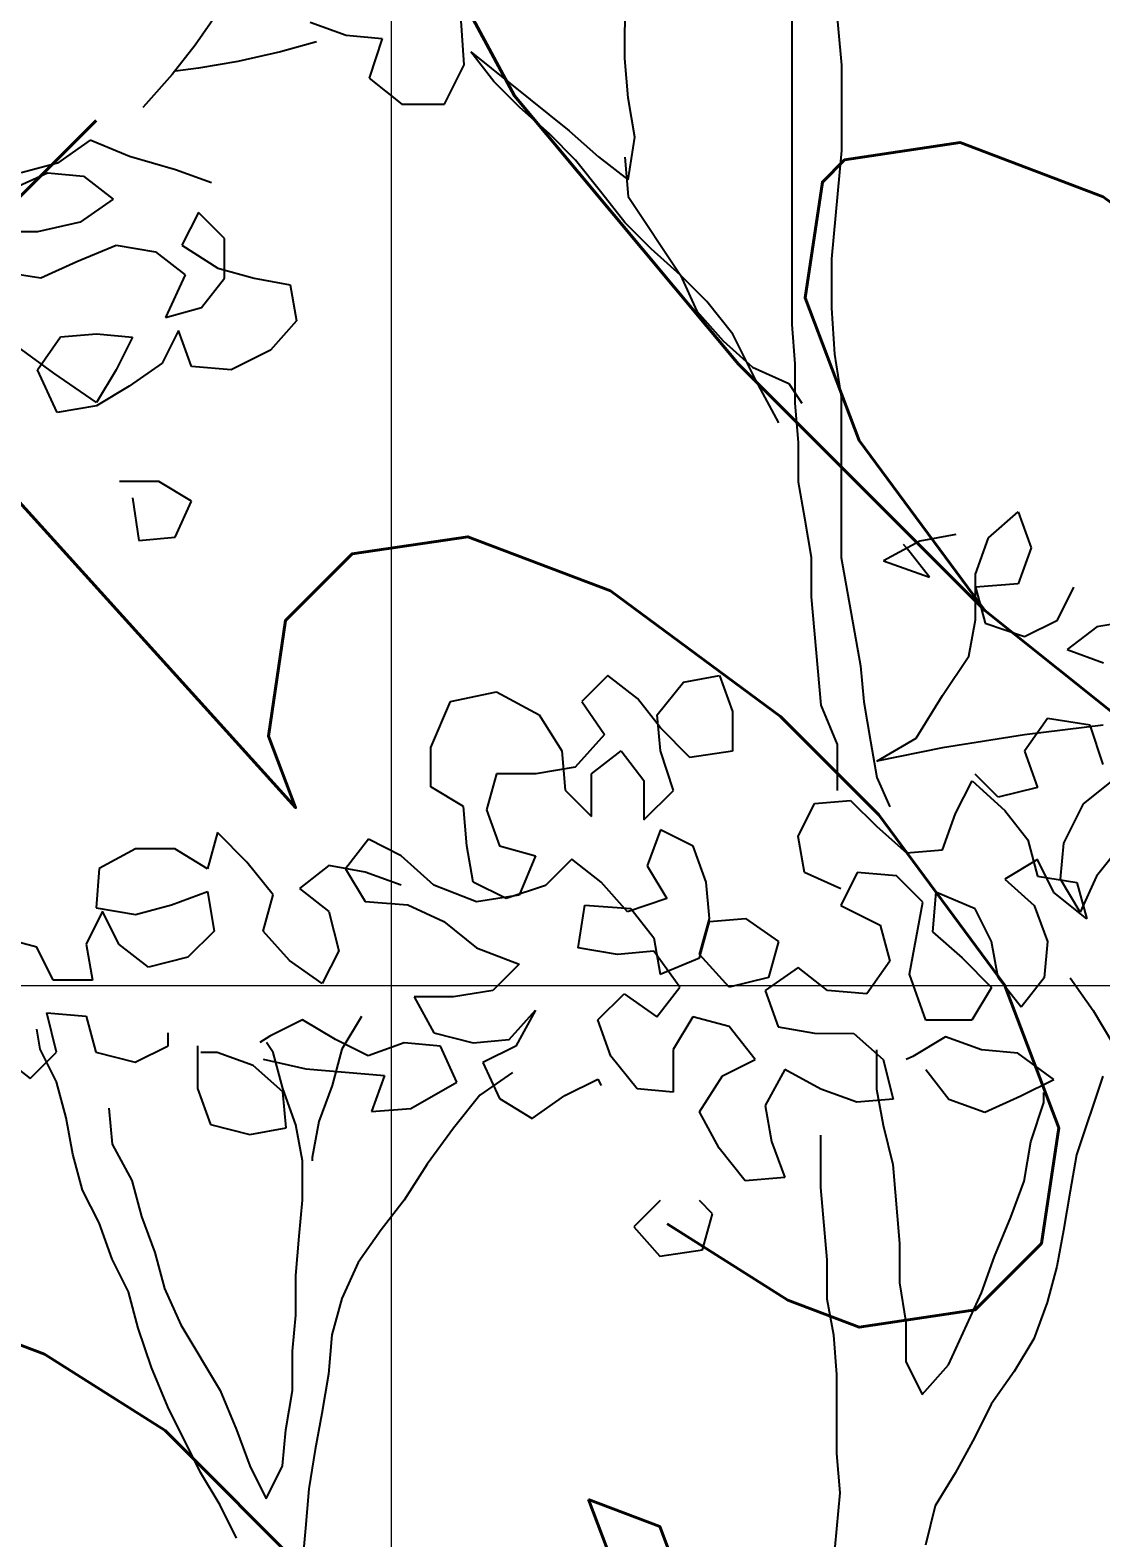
# Model space of a CAD drawing. Header units: millimetres. Extents: x 684983 to 685377, y 990360 to 990509.
# Drawn here: x 685051.816 to 685052.402, y 990443.736 to 990444.561 of the extents above; entities that cross this region are included whole.
import ezdxf

# ---------------------------------------------------------------- set-up
doc = ezdxf.new("R2010")
doc.units = ezdxf.units.MM
doc.layers.add('grid', color=8, linetype='Continuous', lineweight=9)
doc.layers.add('GRID LEVELS', color=7, linetype='Continuous', lineweight=13)
doc.layers.add('JACK  FRUIT TREE', color=7, linetype='Continuous')
doc.styles.get("Standard").update_dxf_attribs({"font": 'RomanS'})

# ---------------------------------------------------------------- blocks, each defined once
blk = doc.blocks.new('JT')
for p, q in [((-0.10332, 1.57893, 157.72663), (-0.10329, 1.61123, 157.72663)), ((-0.04239, 1.48196, 157.72663), (-0.04228, 1.6016, 157.72663)), ((-0.02673, 1.60279, 157.72663), (-0.02436, 1.57646, 157.72663)), ((-0.25167, 1.59581, 157.72663), (-0.26005, 1.58386, 157.72663)), ((-0.26005, 1.58386, 157.72663), (-0.26844, 1.5731, 157.72663)), ((-0.21578, 1.58501, 157.72663), (-0.22895, 1.58143, 157.72663)), ((-0.2445, 1.57786, 157.72663), (-0.25886, 1.57548, 157.72663)), ((-0.22895, 1.58143, 157.72663), (-0.2445, 1.57786, 157.72663)), ((-0.15119, 1.5706, 157.72663), (-0.15955, 1.58137, 157.72663)), ((-0.15955, 1.58137, 157.72663), (-0.12369, 1.55262, 157.72663)), ((-0.10214, 1.56457, 157.72663), (-0.10332, 1.57893, 157.72663)), ((-0.26844, 1.5731, 157.72663), (-0.27802, 1.56234, 157.72663)), ((-0.25886, 1.57548, 157.72663), (-0.26724, 1.57429, 157.72663)), ((-0.02436, 1.57646, 157.72663), (-0.02439, 1.54535, 157.72663)), ((-0.14163, 1.56102, 157.72663), (-0.15119, 1.5706, 157.72663)), ((-0.27802, 1.56234, 157.72663), (-0.27922, 1.56114, 157.72663)), ((-0.09976, 1.55021, 157.72663), (-0.10214, 1.56457, 157.72663)), ((-0.13087, 1.55143, 157.72663), (-0.14163, 1.56102, 157.72663)), ((-0.1213, 1.54185, 157.72663), (-0.13087, 1.55143, 157.72663)), ((-0.12369, 1.55262, 157.72663), (-0.11293, 1.54304, 157.72663)), ((-0.10217, 1.53466, 157.72663), (-0.09976, 1.55021, 157.72663)), ((-0.02439, 1.54535, 157.72663), (-0.02801, 1.50587, 157.72663)), ((-0.11174, 1.52988, 157.72663), (-0.1213, 1.54185, 157.72663)), ((-0.11293, 1.54304, 157.72663), (-0.10217, 1.53466, 157.72663)), ((-0.10335, 1.54303, 157.72663), (-0.10217, 1.52867, 157.72663)), ((-0.10338, 1.5191, 157.72663), (-0.11174, 1.52988, 157.72663)), ((-0.10217, 1.52867, 157.72663), (-0.08305, 1.49994, 157.72663)), ((-0.09381, 1.50952, 157.72663), (-0.10338, 1.5191, 157.72663)), ((-0.08305, 1.49994, 157.72663), (-0.09381, 1.50952, 157.72663)), ((-0.02801, 1.50587, 157.72663), (-0.02803, 1.48793, 157.72663)), ((-0.07349, 1.49036, 157.72663), (-0.08305, 1.49994, 157.72663)), ((-0.08305, 1.49994, 157.72663), (-0.07708, 1.48678, 157.72663)), ((-0.06393, 1.47839, 157.72663), (-0.07349, 1.49036, 157.72663)), ((-0.07708, 1.48678, 157.72663), (-0.06752, 1.476, 157.72663)), ((-0.02803, 1.48793, 157.72663), (-0.02685, 1.47118, 157.72663)), ((-0.04121, 1.4676, 157.72663), (-0.04239, 1.48196, 157.72663)), ((-0.06752, 1.476, 157.72663), (-0.05676, 1.46642, 157.72663)), ((-0.05557, 1.46163, 157.72663), (-0.06393, 1.47839, 157.72663)), ((-0.02685, 1.47118, 157.72663), (-0.02447, 1.45562, 157.72663)), ((-0.05676, 1.46642, 157.72663), (-0.04361, 1.46042, 157.72663)), ((-0.04122, 1.45324, 157.72663), (-0.04121, 1.4676, 157.72663)), ((-0.04721, 1.44607, 157.72663), (-0.05557, 1.46163, 157.72663)), ((-0.04361, 1.46042, 157.72663), (-0.03883, 1.45324, 157.72663)), ((-0.04004, 1.43888, 157.72663), (-0.04122, 1.45324, 157.72663)), ((-0.02447, 1.45562, 157.72663), (-0.02452, 1.39699, 157.72663)), ((-0.04005, 1.42453, 157.72663), (-0.04004, 1.43888, 157.72663)), ((-0.03767, 1.41136, 157.72663), (-0.04005, 1.42453, 157.72663)), ((-0.03529, 1.397, 157.72663), (-0.03767, 1.41136, 157.72663)), ((-0.0353, 1.38265, 157.72663), (-0.03529, 1.397, 157.72663)), ((-0.02452, 1.39699, 157.72663), (-0.01738, 1.3575, 157.72663)), ((-0.03175, 1.34316, 157.72663), (-0.0353, 1.38265, 157.72663)), ((-0.01738, 1.3575, 157.72663), (-0.0162, 1.34434, 157.72663)), ((-0.02578, 1.3288, 157.72663), (-0.03175, 1.34316, 157.72663)), ((-0.0162, 1.34434, 157.72663), (-0.01382, 1.32998, 157.72663)), ((-0.0258, 1.31205, 157.72663), (-0.02578, 1.3288, 157.72663)), ((-0.01382, 1.32998, 157.72663), (-0.01143, 1.31682, 157.72663)), ((-0.01143, 1.31682, 157.72663), (-0.00666, 1.30605, 157.72663)), ((-0.31662, 1.21779, 157.72663), (-0.31781, 1.22497, 157.72663)), ((-0.31065, 1.20582, 157.72663), (-0.31662, 1.21779, 157.72663)), ((-0.23167, 1.21652, 157.72663), (-0.23406, 1.22011, 157.72663)), ((-0.2281, 1.20335, 157.72663), (-0.23167, 1.21652, 157.72663)), ((-0.01153, 1.21751, 157.72663), (-0.01154, 1.20316, 157.72663)), ((-0.30707, 1.19266, 157.72663), (-0.31065, 1.20582, 157.72663)), ((-0.14434, 1.20926, 157.72663), (-0.15631, 1.2009, 157.72663)), ((0.07102, 1.20787, 157.72663), (0.06142, 1.17916, 157.72663)), ((-0.22332, 1.19019, 157.72663), (-0.2281, 1.20335, 157.72663)), ((-0.15631, 1.2009, 157.72663), (-0.16589, 1.18894, 157.72663)), ((-0.01154, 1.20316, 157.72663), (-0.00916, 1.18999, 157.72663)), ((0.04948, 1.19831, 157.72663), (0.04948, 1.2019, 157.72663)), ((-0.29152, 1.19623, 157.72663), (-0.29033, 1.18307, 157.72663)), ((0.04468, 1.18396, 157.72663), (0.04948, 1.19831, 157.72663)), ((-0.30469, 1.17949, 157.72663), (-0.30707, 1.19266, 157.72663)), ((-0.22094, 1.17703, 157.72663), (-0.22332, 1.19019, 157.72663)), ((-0.16589, 1.18894, 157.72663), (-0.17548, 1.17579, 157.72663)), ((-0.00916, 1.18999, 157.72663), (-0.00558, 1.17563, 157.72663)), ((-0.29033, 1.18307, 157.72663), (-0.28316, 1.1699, 157.72663)), ((-0.03191, 1.16728, 157.72663), (-0.03189, 1.18642, 157.72663)), ((0.04227, 1.16961, 157.72663), (0.04468, 1.18396, 157.72663)), ((-0.30112, 1.16633, 157.72663), (-0.30469, 1.17949, 157.72663)), ((-0.22096, 1.16267, 157.72663), (-0.22094, 1.17703, 157.72663)), ((0.06142, 1.17916, 157.72663), (0.05902, 1.166, 157.72663)), ((-0.17548, 1.17579, 157.72663), (-0.18387, 1.16263, 157.72663)), ((-0.00558, 1.17563, 157.72663), (-0.00322, 1.14691, 157.72663)), ((-0.29514, 1.15436, 157.72663), (-0.30112, 1.16633, 157.72663)), ((-0.28316, 1.1699, 157.72663), (-0.27959, 1.15674, 157.72663)), ((-0.02954, 1.14096, 157.72663), (-0.03191, 1.16728, 157.72663)), ((0.03747, 1.15645, 157.72663), (0.04227, 1.16961, 157.72663)), ((0.05902, 1.166, 157.72663), (0.05661, 1.15165, 157.72663)), ((-0.22216, 1.14951, 157.72663), (-0.22096, 1.16267, 157.72663)), ((-0.18387, 1.16263, 157.72663), (-0.19225, 1.15187, 157.72663)), ((-0.27959, 1.15674, 157.72663), (-0.27481, 1.14357, 157.72663)), ((0.03148, 1.1421, 157.72663), (0.03747, 1.15645, 157.72663)), ((-0.29037, 1.14119, 157.72663), (-0.29514, 1.15436, 157.72663)), ((-0.22337, 1.13515, 157.72663), (-0.22216, 1.14951, 157.72663)), ((-0.19225, 1.15187, 157.72663), (-0.20064, 1.13992, 157.72663)), ((0.05661, 1.15165, 157.72663), (0.05421, 1.13849, 157.72663)), ((-0.27481, 1.14357, 157.72663), (-0.27124, 1.13041, 157.72663)), ((-0.00322, 1.14691, 157.72663), (-0.00323, 1.13256, 157.72663)), ((-0.2844, 1.12922, 157.72663), (-0.29037, 1.14119, 157.72663)), ((-0.20064, 1.13992, 157.72663), (-0.20663, 1.12676, 157.72663)), ((-0.02956, 1.1266, 157.72663), (-0.02954, 1.14096, 157.72663)), ((0.02668, 1.12894, 157.72663), (0.03148, 1.1421, 157.72663)), ((0.05421, 1.13849, 157.72663), (0.05061, 1.12533, 157.72663)), ((-0.22339, 1.12079, 157.72663), (-0.22337, 1.13515, 157.72663)), ((-0.00323, 1.13256, 157.72663), (-0.00085, 1.1182, 157.72663)), ((-0.28082, 1.11606, 157.72663), (-0.2844, 1.12922, 157.72663)), ((-0.27124, 1.13041, 157.72663), (-0.26527, 1.11724, 157.72663)), ((0.01469, 1.10263, 157.72663), (0.02668, 1.12894, 157.72663)), ((-0.20663, 1.12676, 157.72663), (-0.21023, 1.1136, 157.72663)), ((-0.02717, 1.11344, 157.72663), (-0.02956, 1.1266, 157.72663)), ((0.05061, 1.12533, 157.72663), (0.04581, 1.11217, 157.72663)), ((-0.27605, 1.1017, 157.72663), (-0.28082, 1.11606, 157.72663)), ((-0.26527, 1.11724, 157.72663), (-0.25093, 1.0933, 157.72663)), ((-0.2246, 1.10763, 157.72663), (-0.22339, 1.12079, 157.72663)), ((-0.00085, 1.1182, 157.72663), (-0.00086, 1.10384, 157.72663)), ((-0.21023, 1.1136, 157.72663), (-0.21144, 1.09925, 157.72663)), ((-0.02599, 1.09908, 157.72663), (-0.02717, 1.11344, 157.72663)), ((0.04581, 1.11217, 157.72663), (0.03862, 1.10021, 157.72663)), ((-0.22461, 1.09328, 157.72663), (-0.2246, 1.10763, 157.72663)), ((-0.27008, 1.08734, 157.72663), (-0.27605, 1.1017, 157.72663)), ((-0.00086, 1.10384, 157.72663), (0.00511, 1.09187, 157.72663)), ((0.00511, 1.09187, 157.72663), (0.01469, 1.10263, 157.72663)), ((0.03862, 1.10021, 157.72663), (0.03023, 1.08826, 157.72663)), ((-0.21144, 1.09925, 157.72663), (-0.21385, 1.08489, 157.72663)), ((-0.02602, 1.07036, 157.72663), (-0.02599, 1.09908, 157.72663)), ((-0.25093, 1.0933, 157.72663), (-0.24496, 1.07894, 157.72663)), ((-0.22701, 1.07892, 157.72663), (-0.22461, 1.09328, 157.72663)), ((-0.25814, 1.0634, 157.72663), (-0.27008, 1.08734, 157.72663)), ((-0.21385, 1.08489, 157.72663), (-0.21625, 1.07173, 157.72663)), ((0.03023, 1.08826, 157.72663), (0.02424, 1.0763, 157.72663)), ((-0.24496, 1.07894, 157.72663), (-0.24019, 1.06577, 157.72663)), ((-0.22822, 1.06576, 157.72663), (-0.22701, 1.07892, 157.72663)), ((0.02424, 1.0763, 157.72663), (0.01705, 1.06314, 157.72663)), ((-0.21625, 1.07173, 157.72663), (-0.21866, 1.05738, 157.72663)), ((-0.02483, 1.056, 157.72663), (-0.02602, 1.07036, 157.72663)), ((-0.25097, 1.05142, 157.72663), (-0.25814, 1.0634, 157.72663)), ((-0.24019, 1.06577, 157.72663), (-0.23422, 1.0538, 157.72663)), ((-0.23422, 1.0538, 157.72663), (-0.22822, 1.06576, 157.72663)), ((0.01705, 1.06314, 157.72663), (0.00986, 1.05119, 157.72663)), ((-0.21866, 1.05738, 157.72663), (-0.21987, 1.04302, 157.72663)), ((-0.02725, 1.02968, 157.72663), (-0.02483, 1.056, 157.72663)), ((-0.245, 1.03945, 157.72663), (-0.25097, 1.05142, 157.72663)), ((0.00986, 1.05119, 157.72663), (0.00626, 1.03683, 157.72663)), ((-0.21987, 1.04302, 157.72663), (-0.22108, 1.02986, 157.72663))]:
    blk.add_line(p, q)
at = {"color": 3}
for p, q in [((-0.16195, 1.57659, 157.72663), (-0.16313, 1.59454, 157.72663)), ((-0.21817, 1.59219, 157.72663), (-0.20501, 1.5874, 157.72663)), ((-0.20501, 1.5874, 157.72663), (-0.19185, 1.58619, 157.72663)), ((-0.19185, 1.58619, 157.72663), (-0.19665, 1.57183, 157.72663)), ((-0.16914, 1.56224, 157.72663), (-0.16195, 1.57659, 157.72663)), ((-0.19665, 1.57183, 157.72663), (-0.1847, 1.56225, 157.72663)), ((-0.1847, 1.56225, 157.72663), (-0.16914, 1.56224, 157.72663)), ((-0.29837, 1.54919, 157.72663), (-0.31034, 1.54083, 157.72663)), ((-0.28402, 1.5432, 157.72663), (-0.29837, 1.54919, 157.72663)), ((-0.31034, 1.54083, 157.72663), (-0.32351, 1.53725, 157.72663)), ((-0.26727, 1.5384, 157.72663), (-0.28402, 1.5432, 157.72663)), ((-0.3271, 1.53127, 157.72663), (-0.31394, 1.53724, 157.72663)), ((-0.31394, 1.53724, 157.72663), (-0.30078, 1.53604, 157.72663)), ((-0.30078, 1.53604, 157.72663), (-0.29002, 1.52765, 157.72663)), ((-0.25412, 1.5336, 157.72663), (-0.26727, 1.5384, 157.72663)), ((-0.29002, 1.52765, 157.72663), (-0.30199, 1.51929, 157.72663)), ((-0.25891, 1.52284, 157.72663), (-0.26491, 1.51088, 157.72663)), ((-0.24935, 1.51326, 157.72663), (-0.25891, 1.52284, 157.72663)), ((-0.30199, 1.51929, 157.72663), (-0.31755, 1.51571, 157.72663)), ((-0.31755, 1.51571, 157.72663), (-0.3343, 1.51573, 157.72663)), ((-0.24936, 1.4989, 157.72663), (-0.24935, 1.51326, 157.72663)), ((-0.3032, 1.50493, 157.72663), (-0.28884, 1.5109, 157.72663)), ((-0.28884, 1.5109, 157.72663), (-0.27448, 1.50849, 157.72663)), ((-0.27448, 1.50849, 157.72663), (-0.26372, 1.50011, 157.72663)), ((-0.26491, 1.51088, 157.72663), (-0.25175, 1.50249, 157.72663)), ((-0.34747, 1.50377, 157.72663), (-0.31636, 1.49896, 157.72663)), ((-0.31636, 1.49896, 157.72663), (-0.3032, 1.50493, 157.72663)), ((-0.25175, 1.50249, 157.72663), (-0.23859, 1.49889, 157.72663)), ((-0.26372, 1.50011, 157.72663), (-0.27091, 1.48456, 157.72663)), ((-0.25775, 1.48814, 157.72663), (-0.24936, 1.4989, 157.72663)), ((-0.23859, 1.49889, 157.72663), (-0.22544, 1.49648, 157.72663)), ((-0.22544, 1.49648, 157.72663), (-0.22306, 1.48332, 157.72663)), ((-0.27091, 1.48456, 157.72663), (-0.25775, 1.48814, 157.72663)), ((-0.26613, 1.47977, 157.72663), (-0.27212, 1.46781, 157.72663)), ((-0.26136, 1.4666, 157.72663), (-0.26613, 1.47977, 157.72663)), ((-0.22306, 1.48332, 157.72663), (-0.23264, 1.47256, 157.72663)), ((-0.31161, 1.46426, 157.72663), (-0.32476, 1.47384, 157.72663)), ((-0.31759, 1.46546, 157.72663), (-0.30921, 1.47742, 157.72663)), ((-0.30921, 1.47742, 157.72663), (-0.29604, 1.4786, 157.72663)), ((-0.29604, 1.4786, 157.72663), (-0.28288, 1.47739, 157.72663)), ((-0.28288, 1.47739, 157.72663), (-0.28888, 1.46543, 157.72663)), ((-0.27212, 1.46781, 157.72663), (-0.2841, 1.45945, 157.72663)), ((-0.23264, 1.47256, 157.72663), (-0.247, 1.4654, 157.72663)), ((-0.31043, 1.4499, 157.72663), (-0.31759, 1.46546, 157.72663)), ((-0.29607, 1.45348, 157.72663), (-0.31161, 1.46426, 157.72663)), ((-0.28888, 1.46543, 157.72663), (-0.29607, 1.45348, 157.72663)), ((-0.247, 1.4654, 157.72663), (-0.26136, 1.4666, 157.72663)), ((-0.2841, 1.45945, 157.72663), (-0.29607, 1.45228, 157.72663)), ((-0.29607, 1.45228, 157.72663), (-0.31043, 1.4499, 157.72663)), ((-0.27336, 1.42474, 157.72663), (-0.28772, 1.42475, 157.72663)), ((-0.2614, 1.41755, 157.72663), (-0.27336, 1.42474, 157.72663)), ((-0.28294, 1.41877, 157.72663), (-0.28056, 1.40321, 157.72663)), ((-0.2674, 1.40439, 157.72663), (-0.2614, 1.41755, 157.72663)), ((0.02932, 1.40412, 157.72663), (0.0401, 1.41368, 157.72663)), ((0.0401, 1.41368, 157.72663), (0.04488, 1.40052, 157.72663)), ((-0.28056, 1.40321, 157.72663), (-0.2674, 1.40439, 157.72663)), ((0.0042, 1.40295, 157.72663), (-0.00897, 1.39578, 157.72663)), ((0.01736, 1.40533, 157.72663), (0.0042, 1.40295, 157.72663)), ((0.02453, 1.39097, 157.72663), (0.02932, 1.40412, 157.72663)), ((-0.00059, 1.40056, 157.72663), (-0.00179, 1.40176, 157.72663)), ((0.00778, 1.38979, 157.72663), (-0.00059, 1.40056, 157.72663)), ((0.04488, 1.40052, 157.72663), (0.04008, 1.38736, 157.72663)), ((-0.00897, 1.39578, 157.72663), (0.00778, 1.38979, 157.72663)), ((0.02451, 1.37422, 157.72663), (0.02453, 1.39097, 157.72663)), ((0.04008, 1.38736, 157.72663), (0.02452, 1.38618, 157.72663)), ((0.02452, 1.38618, 157.72663), (0.0281, 1.37302, 157.72663)), ((0.05442, 1.37419, 157.72663), (0.06042, 1.38615, 157.72663)), ((0.02211, 1.36106, 157.72663), (0.02451, 1.37422, 157.72663)), ((0.0281, 1.37302, 157.72663), (0.04245, 1.36822, 157.72663)), ((0.04245, 1.36822, 157.72663), (0.05442, 1.37419, 157.72663)), ((0.06878, 1.37178, 157.72663), (0.058, 1.36342, 157.72663)), ((0.08314, 1.37416, 157.72663), (0.06878, 1.37178, 157.72663)), ((0.058, 1.36342, 157.72663), (0.07116, 1.35862, 157.72663)), ((0.01252, 1.34671, 157.72663), (0.02211, 1.36106, 157.72663)), ((-0.10951, 1.354, 157.72663), (-0.11909, 1.34444, 157.72663)), ((-0.09875, 1.34561, 157.72663), (-0.10951, 1.354, 157.72663)), ((-0.08199, 1.35158, 157.72663), (-0.06883, 1.35396, 157.72663)), ((-0.06883, 1.35396, 157.72663), (-0.06406, 1.3408, 157.72663)), ((-0.16695, 1.34448, 157.72663), (-0.1502, 1.34805, 157.72663)), ((-0.1502, 1.34805, 157.72663), (-0.13465, 1.33966, 157.72663)), ((-0.09158, 1.33962, 157.72663), (-0.08199, 1.35158, 157.72663)), ((-0.17414, 1.32774, 157.72663), (-0.16695, 1.34448, 157.72663)), ((-0.11909, 1.34444, 157.72663), (-0.11073, 1.33246, 157.72663)), ((-0.09038, 1.33484, 157.72663), (-0.09875, 1.34561, 157.72663)), ((0.00294, 1.33116, 157.72663), (0.01252, 1.34671, 157.72663)), ((-0.13465, 1.33966, 157.72663), (-0.12629, 1.3265, 157.72663)), ((-0.09039, 1.32646, 157.72663), (-0.09158, 1.33962, 157.72663)), ((-0.06406, 1.3408, 157.72663), (-0.06407, 1.32644, 157.72663)), ((0.0508, 1.3383, 157.72663), (0.04241, 1.32634, 157.72663)), ((0.07114, 1.33589, 157.72663), (0.04242, 1.33232, 157.72663)), ((0.06635, 1.33589, 157.72663), (0.0508, 1.3383, 157.72663)), ((0.07113, 1.32153, 157.72663), (0.06635, 1.33589, 157.72663)), ((-0.11073, 1.33246, 157.72663), (-0.12151, 1.32051, 157.72663)), ((-0.07963, 1.32406, 157.72663), (-0.09038, 1.33484, 157.72663)), ((-0.01143, 1.3228, 157.72663), (0.00294, 1.33116, 157.72663)), ((0.04242, 1.33232, 157.72663), (0.0125, 1.32757, 157.72663)), ((-0.17416, 1.31338, 157.72663), (-0.17414, 1.32774, 157.72663)), ((-0.12629, 1.3265, 157.72663), (-0.1251, 1.31214, 157.72663)), ((-0.11553, 1.31811, 157.72663), (-0.10475, 1.32648, 157.72663)), ((-0.10475, 1.32648, 157.72663), (-0.09638, 1.3157, 157.72663)), ((-0.08562, 1.3121, 157.72663), (-0.09039, 1.32646, 157.72663)), ((-0.06407, 1.32644, 157.72663), (-0.07963, 1.32406, 157.72663)), ((0.0125, 1.32757, 157.72663), (-0.01143, 1.3228, 157.72663)), ((0.04241, 1.32634, 157.72663), (0.04719, 1.31318, 157.72663)), ((-0.12151, 1.32051, 157.72663), (-0.13587, 1.31813, 157.72663)), ((-0.15022, 1.31814, 157.72663), (-0.15382, 1.30498, 157.72663)), ((-0.13587, 1.31813, 157.72663), (-0.15022, 1.31814, 157.72663)), ((-0.11554, 1.30256, 157.72663), (-0.11553, 1.31811, 157.72663)), ((-0.09638, 1.3157, 157.72663), (-0.0964, 1.30134, 157.72663)), ((0.01727, 1.30363, 157.72663), (0.02326, 1.31559, 157.72663)), ((0.02326, 1.31559, 157.72663), (0.03522, 1.30481, 157.72663)), ((0.03283, 1.3096, 157.72663), (0.02446, 1.31798, 157.72663)), ((0.06393, 1.30718, 157.72663), (0.07591, 1.31674, 157.72663)), ((-0.1622, 1.30619, 157.72663), (-0.17416, 1.31338, 157.72663)), ((-0.1251, 1.31214, 157.72663), (-0.11554, 1.30256, 157.72663)), ((-0.0964, 1.30134, 157.72663), (-0.08562, 1.3121, 157.72663)), ((-0.03418, 1.30727, 157.72663), (-0.02101, 1.30845, 157.72663)), ((-0.02101, 1.30845, 157.72663), (-0.01145, 1.29887, 157.72663)), ((0.04719, 1.31318, 157.72663), (0.03283, 1.3096, 157.72663)), ((-0.16101, 1.29183, 157.72663), (-0.1622, 1.30619, 157.72663)), ((-0.15382, 1.30498, 157.72663), (-0.14905, 1.29182, 157.72663)), ((-0.04017, 1.29531, 157.72663), (-0.03418, 1.30727, 157.72663)), ((0.01247, 1.29047, 157.72663), (0.01727, 1.30363, 157.72663)), ((0.03522, 1.30481, 157.72663), (0.04358, 1.29404, 157.72663)), ((0.05674, 1.29283, 157.72663), (0.06393, 1.30718, 157.72663)), ((-0.09042, 1.29775, 157.72663), (-0.09522, 1.28459, 157.72663)), ((-0.07846, 1.29175, 157.72663), (-0.09042, 1.29775, 157.72663)), ((-0.01145, 1.29887, 157.72663), (-0.00069, 1.28929, 157.72663)), ((-0.25194, 1.2967, 157.72663), (-0.25554, 1.28354, 157.72663)), ((-0.24118, 1.28592, 157.72663), (-0.25194, 1.2967, 157.72663)), ((-0.19691, 1.29426, 157.72663), (-0.20529, 1.2835, 157.72663)), ((-0.18495, 1.28826, 157.72663), (-0.19691, 1.29426, 157.72663)), ((-0.03779, 1.28215, 157.72663), (-0.04017, 1.29531, 157.72663)), ((0.04358, 1.29404, 157.72663), (0.04716, 1.28087, 157.72663)), ((0.05553, 1.27967, 157.72663), (0.05674, 1.29283, 157.72663)), ((0.07828, 1.29281, 157.72663), (0.06869, 1.28085, 157.72663)), ((-0.28186, 1.29074, 157.72663), (-0.29503, 1.28358, 157.72663)), ((-0.2675, 1.29073, 157.72663), (-0.28186, 1.29074, 157.72663)), ((-0.25554, 1.28354, 157.72663), (-0.2675, 1.29073, 157.72663)), ((-0.17299, 1.27748, 157.72663), (-0.18495, 1.28826, 157.72663)), ((-0.15863, 1.27867, 157.72663), (-0.16101, 1.29183, 157.72663)), ((-0.14905, 1.29182, 157.72663), (-0.13589, 1.28822, 157.72663)), ((-0.13589, 1.28822, 157.72663), (-0.14189, 1.27387, 157.72663)), ((-0.12273, 1.28701, 157.72663), (-0.13231, 1.27745, 157.72663)), ((-0.11197, 1.27862, 157.72663), (-0.12273, 1.28701, 157.72663)), ((-0.07369, 1.27859, 157.72663), (-0.07846, 1.29175, 157.72663)), ((-0.00069, 1.28929, 157.72663), (0.01247, 1.29047, 157.72663)), ((0.04716, 1.28685, 157.72663), (0.03519, 1.27969, 157.72663)), ((0.05314, 1.27488, 157.72663), (0.04716, 1.28685, 157.72663)), ((-0.29503, 1.28358, 157.72663), (-0.29624, 1.26922, 157.72663)), ((-0.23162, 1.27395, 157.72663), (-0.24118, 1.28592, 157.72663)), ((-0.21127, 1.2847, 157.72663), (-0.22205, 1.27633, 157.72663)), ((-0.19811, 1.28229, 157.72663), (-0.21127, 1.2847, 157.72663)), ((-0.20529, 1.2835, 157.72663), (-0.19812, 1.27152, 157.72663)), ((-0.18496, 1.27749, 157.72663), (-0.19811, 1.28229, 157.72663)), ((-0.09522, 1.28459, 157.72663), (-0.08805, 1.27262, 157.72663)), ((-0.02463, 1.27615, 157.72663), (-0.03779, 1.28215, 157.72663)), ((-0.01865, 1.28213, 157.72663), (-0.02464, 1.27017, 157.72663)), ((-0.00429, 1.28092, 157.72663), (-0.01865, 1.28213, 157.72663)), ((0.00527, 1.27134, 157.72663), (-0.00429, 1.28092, 157.72663)), ((-0.22205, 1.27633, 157.72663), (-0.21129, 1.26795, 157.72663)), ((-0.15744, 1.27149, 157.72663), (-0.17299, 1.27748, 157.72663)), ((-0.14667, 1.27267, 157.72663), (-0.15863, 1.27867, 157.72663)), ((-0.13231, 1.27745, 157.72663), (-0.14667, 1.27267, 157.72663)), ((-0.10241, 1.26785, 157.72663), (-0.11197, 1.27862, 157.72663)), ((-0.0725, 1.26543, 157.72663), (-0.07369, 1.27859, 157.72663)), ((0.03519, 1.27969, 157.72663), (0.04595, 1.2701, 157.72663)), ((0.04716, 1.28087, 157.72663), (0.06151, 1.27847, 157.72663)), ((0.0627, 1.2677, 157.72663), (0.05553, 1.27967, 157.72663)), ((0.06151, 1.27847, 157.72663), (0.06509, 1.2653, 157.72663)), ((0.06869, 1.28085, 157.72663), (0.0627, 1.2677, 157.72663)), ((-0.28188, 1.26682, 157.72663), (-0.26872, 1.27039, 157.72663)), ((-0.26872, 1.27039, 157.72663), (-0.25555, 1.27517, 157.72663)), ((-0.25555, 1.27517, 157.72663), (-0.25317, 1.26081, 157.72663)), ((-0.23522, 1.26079, 157.72663), (-0.23162, 1.27395, 157.72663)), ((-0.19812, 1.27152, 157.72663), (-0.18257, 1.27031, 157.72663)), ((-0.18257, 1.27031, 157.72663), (-0.16942, 1.26432, 157.72663)), ((-0.14189, 1.27387, 157.72663), (-0.15744, 1.27149, 157.72663)), ((-0.12037, 1.2547, 157.72663), (-0.11796, 1.27025, 157.72663)), ((-0.11796, 1.27025, 157.72663), (-0.10121, 1.26904, 157.72663)), ((-0.08805, 1.27262, 157.72663), (-0.10241, 1.26785, 157.72663)), ((-0.02464, 1.27017, 157.72663), (-0.01029, 1.26298, 157.72663)), ((0.00046, 1.24502, 157.72663), (0.00527, 1.27134, 157.72663)), ((0.01006, 1.27492, 157.72663), (0.00885, 1.26057, 157.72663)), ((0.02442, 1.26893, 157.72663), (0.01006, 1.27492, 157.72663)), ((0.04595, 1.2701, 157.72663), (0.05073, 1.25694, 157.72663)), ((0.06509, 1.2653, 157.72663), (0.05314, 1.27488, 157.72663)), ((-0.29384, 1.26802, 157.72663), (-0.29984, 1.25606, 157.72663)), ((-0.29624, 1.26922, 157.72663), (-0.28188, 1.26682, 157.72663)), ((-0.28787, 1.25605, 157.72663), (-0.29384, 1.26802, 157.72663)), ((-0.21129, 1.26795, 157.72663), (-0.20771, 1.25359, 157.72663)), ((-0.10121, 1.26904, 157.72663), (-0.09285, 1.25827, 157.72663)), ((-0.0761, 1.25227, 157.72663), (-0.0725, 1.26543, 157.72663)), ((-0.0725, 1.26423, 157.72663), (-0.05934, 1.26542, 157.72663)), ((-0.05934, 1.26542, 157.72663), (-0.04738, 1.25703, 157.72663)), ((0.03039, 1.25696, 157.72663), (0.02442, 1.26893, 157.72663)), ((-0.25317, 1.26081, 157.72663), (-0.26275, 1.25124, 157.72663)), ((-0.22566, 1.25001, 157.72663), (-0.23522, 1.26079, 157.72663)), ((-0.16942, 1.26432, 157.72663), (-0.15746, 1.25474, 157.72663)), ((-0.0761, 1.25107, 157.72663), (-0.0725, 1.26423, 157.72663)), ((-0.01029, 1.26298, 157.72663), (-0.00671, 1.24981, 157.72663)), ((0.00885, 1.26057, 157.72663), (0.01961, 1.25099, 157.72663)), ((-0.31778, 1.25488, 157.72663), (-0.33094, 1.25848, 157.72663)), ((-0.31181, 1.24291, 157.72663), (-0.31778, 1.25488, 157.72663)), ((-0.29984, 1.25606, 157.72663), (-0.29746, 1.2429, 157.72663)), ((-0.27711, 1.24767, 157.72663), (-0.28787, 1.25605, 157.72663)), ((-0.20771, 1.25359, 157.72663), (-0.2137, 1.24163, 157.72663)), ((-0.15746, 1.25474, 157.72663), (-0.14191, 1.24874, 157.72663)), ((-0.10601, 1.2523, 157.72663), (-0.12037, 1.2547, 157.72663)), ((-0.09285, 1.25348, 157.72663), (-0.10601, 1.2523, 157.72663)), ((-0.09285, 1.25827, 157.72663), (-0.09047, 1.2451, 157.72663)), ((-0.08329, 1.24031, 157.72663), (-0.09285, 1.25348, 157.72663)), ((-0.04738, 1.25703, 157.72663), (-0.05098, 1.24387, 157.72663)), ((0.03277, 1.24379, 157.72663), (0.03039, 1.25696, 157.72663)), ((0.05073, 1.25694, 157.72663), (0.04952, 1.24378, 157.72663)), ((-0.26275, 1.25124, 157.72663), (-0.27711, 1.24767, 157.72663)), ((-0.2137, 1.24163, 157.72663), (-0.22566, 1.25001, 157.72663)), ((-0.14191, 1.24874, 157.72663), (-0.15149, 1.23918, 157.72663)), ((-0.09047, 1.2451, 157.72663), (-0.0761, 1.25107, 157.72663)), ((-0.06535, 1.24029, 157.72663), (-0.0761, 1.25227, 157.72663)), ((-0.00671, 1.24981, 157.72663), (-0.0151, 1.23786, 157.72663)), ((0.01961, 1.25099, 157.72663), (0.03037, 1.24021, 157.72663)), ((-0.29746, 1.2429, 157.72663), (-0.31181, 1.24291, 157.72663)), ((-0.05098, 1.24387, 157.72663), (-0.06535, 1.24029, 157.72663)), ((-0.04021, 1.24745, 157.72663), (-0.05219, 1.23909, 157.72663)), ((-0.02945, 1.23907, 157.72663), (-0.04021, 1.24745, 157.72663)), ((0.00643, 1.22826, 157.72663), (0.00046, 1.24502, 157.72663)), ((0.04113, 1.23302, 157.72663), (0.03277, 1.24379, 157.72663)), ((0.04952, 1.24378, 157.72663), (0.04113, 1.23302, 157.72663)), ((0.05909, 1.24377, 157.72663), (0.06745, 1.2318, 157.72663)), ((-0.15149, 1.23918, 157.72663), (-0.16585, 1.2368, 157.72663)), ((-0.11321, 1.22837, 157.72663), (-0.10363, 1.23794, 157.72663)), ((-0.10363, 1.23794, 157.72663), (-0.09168, 1.22955, 157.72663)), ((-0.09168, 1.22955, 157.72663), (-0.08329, 1.24031, 157.72663)), ((-0.05219, 1.23909, 157.72663), (-0.04741, 1.22592, 157.72663)), ((-0.0151, 1.23786, 157.72663), (-0.02945, 1.23907, 157.72663)), ((0.03037, 1.24021, 157.72663), (0.02318, 1.22825, 157.72663)), ((-0.16585, 1.2368, 157.72663), (-0.18021, 1.23681, 157.72663)), ((-0.18021, 1.23681, 157.72663), (-0.17304, 1.22364, 157.72663)), ((-0.14553, 1.22122, 157.72663), (-0.13594, 1.23198, 157.72663)), ((-0.13594, 1.23198, 157.72663), (-0.14313, 1.21883, 157.72663)), ((0.06745, 1.2318, 157.72663), (0.07462, 1.21983, 157.72663)), ((-0.31064, 1.21659, 157.72663), (-0.31422, 1.23095, 157.72663)), ((-0.31422, 1.23095, 157.72663), (-0.29986, 1.22974, 157.72663)), ((-0.29986, 1.22974, 157.72663), (-0.29628, 1.21658, 157.72663)), ((-0.2209, 1.22847, 157.72663), (-0.23287, 1.2225, 157.72663)), ((-0.20894, 1.22128, 157.72663), (-0.2209, 1.22847, 157.72663)), ((-0.19936, 1.22965, 157.72663), (-0.20655, 1.21769, 157.72663)), ((-0.10844, 1.21521, 157.72663), (-0.11321, 1.22837, 157.72663)), ((-0.07852, 1.22954, 157.72663), (-0.08571, 1.21758, 157.72663)), ((-0.06536, 1.22594, 157.72663), (-0.07852, 1.22954, 157.72663)), ((-0.0558, 1.21396, 157.72663), (-0.06536, 1.22594, 157.72663)), ((-0.04741, 1.22592, 157.72663), (-0.03425, 1.22352, 157.72663)), ((0.02318, 1.22825, 157.72663), (0.00643, 1.22826, 157.72663)), ((-0.26996, 1.21895, 157.72663), (-0.26995, 1.22373, 157.72663)), ((-0.23287, 1.2225, 157.72663), (-0.23646, 1.22011, 157.72663)), ((-0.19698, 1.21529, 157.72663), (-0.20894, 1.22128, 157.72663)), ((-0.17304, 1.22364, 157.72663), (-0.15869, 1.22004, 157.72663)), ((-0.15869, 1.22004, 157.72663), (-0.14553, 1.22122, 157.72663)), ((-0.03425, 1.22352, 157.72663), (-0.0199, 1.2235, 157.72663)), ((-0.0199, 1.2235, 157.72663), (-0.00914, 1.21392, 157.72663)), ((0.0136, 1.22228, 157.72663), (0.00163, 1.21511, 157.72663)), ((0.02676, 1.21748, 157.72663), (0.0136, 1.22228, 157.72663)), ((-0.33098, 1.21541, 157.72663), (-0.32022, 1.20703, 157.72663)), ((-0.32022, 1.20703, 157.72663), (-0.31064, 1.21659, 157.72663)), ((-0.29628, 1.21658, 157.72663), (-0.28193, 1.21297, 157.72663)), ((-0.28193, 1.21297, 157.72663), (-0.26996, 1.21895, 157.72663)), ((-0.25919, 1.21894, 157.72663), (-0.25921, 1.20338, 157.72663)), ((-0.25201, 1.21654, 157.72663), (-0.258, 1.21654, 157.72663)), ((-0.23886, 1.21174, 157.72663), (-0.25201, 1.21654, 157.72663)), ((-0.20655, 1.21769, 157.72663), (-0.21015, 1.20453, 157.72663)), ((-0.18381, 1.22006, 157.72663), (-0.19698, 1.21529, 157.72663)), ((-0.17065, 1.21886, 157.72663), (-0.18381, 1.22006, 157.72663)), ((-0.16468, 1.20569, 157.72663), (-0.17065, 1.21886, 157.72663)), ((-0.14313, 1.21883, 157.72663), (-0.1551, 1.21286, 157.72663)), ((-0.09888, 1.20324, 157.72663), (-0.10844, 1.21521, 157.72663)), ((-0.08571, 1.21758, 157.72663), (-0.08572, 1.20203, 157.72663)), ((0.00163, 1.21511, 157.72663), (-0.00076, 1.21391, 157.72663)), ((0.03992, 1.21627, 157.72663), (0.02676, 1.21748, 157.72663)), ((0.05307, 1.20669, 157.72663), (0.03992, 1.21627, 157.72663)), ((-0.2281, 1.20216, 157.72663), (-0.23886, 1.21174, 157.72663)), ((-0.23527, 1.21413, 157.72663), (-0.21972, 1.21052, 157.72663)), ((-0.21972, 1.21052, 157.72663), (-0.191, 1.20811, 157.72663)), ((-0.1551, 1.21286, 157.72663), (-0.14913, 1.19969, 157.72663)), ((-0.06777, 1.20799, 157.72663), (-0.0558, 1.21396, 157.72663)), ((-0.04503, 1.21036, 157.72663), (-0.05222, 1.19721, 157.72663)), ((-0.03188, 1.20317, 157.72663), (-0.04503, 1.21036, 157.72663)), ((-0.00914, 1.21392, 157.72663), (-0.00556, 1.19956, 157.72663)), ((0.00641, 1.21032, 157.72663), (0.01478, 1.19954, 157.72663)), ((-0.21015, 1.20453, 157.72663), (-0.21495, 1.19138, 157.72663)), ((-0.191, 1.20811, 157.72663), (-0.1958, 1.19495, 157.72663)), ((-0.18144, 1.19613, 157.72663), (-0.16468, 1.20569, 157.72663)), ((-0.1252, 1.20087, 157.72663), (-0.11323, 1.20684, 157.72663)), ((-0.11323, 1.20684, 157.72663), (-0.11204, 1.20444, 157.72663)), ((-0.07616, 1.19484, 157.72663), (-0.06777, 1.20799, 157.72663)), ((0.0411, 1.20071, 157.72663), (0.05307, 1.20669, 157.72663)), ((-0.25921, 1.20338, 157.72663), (-0.25443, 1.19022, 157.72663)), ((-0.22691, 1.189, 157.72663), (-0.2281, 1.20216, 157.72663)), ((-0.14913, 1.19969, 157.72663), (-0.13718, 1.1925, 157.72663)), ((-0.13718, 1.1925, 157.72663), (-0.1252, 1.20087, 157.72663)), ((-0.08572, 1.20203, 157.72663), (-0.09888, 1.20324, 157.72663)), ((-0.01872, 1.19838, 157.72663), (-0.03188, 1.20317, 157.72663)), ((-0.00556, 1.19956, 157.72663), (-0.01872, 1.19838, 157.72663)), ((0.01478, 1.19954, 157.72663), (0.02794, 1.19474, 157.72663)), ((0.02794, 1.19474, 157.72663), (0.0411, 1.20071, 157.72663)), ((-0.1958, 1.19495, 157.72663), (-0.18144, 1.19613, 157.72663)), ((-0.06899, 1.18167, 157.72663), (-0.07616, 1.19484, 157.72663)), ((-0.05222, 1.19721, 157.72663), (-0.04984, 1.18405, 157.72663)), ((-0.25443, 1.19022, 157.72663), (-0.24008, 1.18661, 157.72663)), ((-0.24008, 1.18661, 157.72663), (-0.22691, 1.189, 157.72663)), ((-0.21495, 1.19138, 157.72663), (-0.21735, 1.17822, 157.72663)), ((-0.04984, 1.18405, 157.72663), (-0.04507, 1.17088, 157.72663)), ((-0.21735, 1.17822, 157.72663), (-0.21735, 1.17702, 157.72663)), ((-0.05943, 1.1697, 157.72663), (-0.06899, 1.18167, 157.72663)), ((-0.04507, 1.17088, 157.72663), (-0.05943, 1.1697, 157.72663)), ((-0.09054, 1.16255, 157.72663), (-0.10012, 1.15299, 157.72663)), ((-0.0714, 1.15774, 157.72663), (-0.07618, 1.16254, 157.72663)), ((-0.075, 1.14459, 157.72663), (-0.0714, 1.15774, 157.72663)), ((-0.10012, 1.15299, 157.72663), (-0.09056, 1.14221, 157.72663)), ((-0.09056, 1.14221, 157.72663), (-0.075, 1.14459, 157.72663))]:
    blk.add_line(p, q, dxfattribs=at)

msp = doc.modelspace()

# ---------------------------------------------------------------- linework, layer by layer
at = {"layer": 'grid'}
for p, q in [((685052.01363, 990509.15479), (685052.01363, 990370.8996)), ((685085.19566, 990444.03806), (684982.76357, 990444.03806))]:
    msp.add_line(p, q, dxfattribs=at)

# ---------------------------------------------------------------- block references
at = {"layer": 'JACK  FRUIT TREE', "xscale": 1.5, "yscale": 1.5, "zscale": 1.5}
msp.add_blockref('JT', (685052.29653, 990442.17686, -137.90095), dxfattribs=at)

# ---------------------------------------------------------------- texts
at = {"layer": 'GRID LEVELS', "width": 0.5}
msp.add_text('98.569', height=0.8, rotation=45, dxfattribs=at).set_placement((685051.62998, 990443.15777, 98.56883))

doc.saveas('drawing.dxf')
